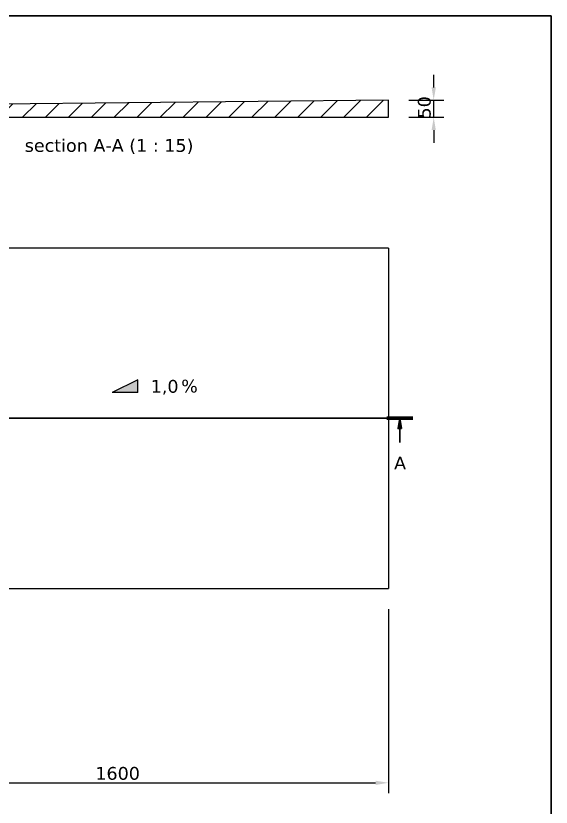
# Model space of a CAD drawing. Header units: millimetres. Extents: x 101 to 3000, y 150 to 4305.
# Drawn here: x 1428 to 3000, y 1981 to 4305 of the extents above; entities that cross this region are included whole.
import ezdxf

# ---------------------------------------------------------------- set-up
doc = ezdxf.new("R2010")
doc.units = ezdxf.units.MM
doc.header["$LTSCALE"] = 15
for name, color, linetype, lineweight in [('_Sichtbarkanten', 7, 'Continuous', 25), ('Bemaßung (ISO)', 7, 'Continuous', 25), ('Rahmen (ISO)', 7, 'Continuous', 35), ('Schnittlinie (ISO)', 7, 'Continuous', 35), ('Schraffur (ISO)', 7, 'Continuous', 13), ('Skizziergeometrie (ISO)', 7, 'Continuous', 25), ('Symbol (ISO)', 7, 'Continuous', 25)]:
    doc.layers.add(name, color=color, linetype=linetype, lineweight=lineweight)
doc.styles.add('Bezeichnungstext (DIN)', font='verdana.ttf')
doc.styles.add('Notiztext (DIN)', font='verdana.ttf')
doc.dimstyles.new('Standard (DIN)', dxfattribs={"dimscale": 15, "dimtxt": 2.5, "dimasz": 2.5, "dimexe": 2, "dimexo": 4, "dimgap": 0.5, "dimtad": 1, "dimdec": 1, "dimrnd": 1e-08, "dimtxsty": 'Notiztext (DIN)', "dimcen": 0.09, "dimclrd": 256, "dimclre": 256, "dimclrt": 256, "dimadec": 0, "dimazin": 2, "dimtfac": 1, "dimtmove": 0, "dimatfit": 3, "dimfxl": 0, "dimtolj": 1, "dimtzin": 0, "dimlwd": -1, "dimlwe": -1, "dimarcsym": 0})

# ---------------------------------------------------------------- blocks, each defined once
blk = doc.blocks.new('Ränder Wedi_hoch')
at = {"layer": 'Rahmen (ISO)'}
for p, q in [((16, 287), (200, 287)), ((200, 287), (200, 10))]:
    blk.add_line(p, q, dxfattribs=at)
blk = doc.blocks.new('2DTransSchnitt0')
at = {"layer": 'Schnittlinie (ISO)', "linetype": 'Continuous'}
for p, q in [((57.25, 208.2), (172.93, 208.2)), ((59.8, 208.2), (59.45, 206.2)), ((59.8, 206.2), (59.8, 208.2)), ((60.15, 206.2), (59.8, 208.2)), ((170.38, 208.2), (170.03, 206.2)), ((170.38, 206.2), (170.38, 208.2)), ((170.73, 206.2), (170.38, 208.2)), ((59.45, 206.2), (60.15, 206.2)), ((59.8, 203.45), (59.8, 206.2)), ((170.03, 206.2), (170.73, 206.2)), ((170.38, 203.45), (170.38, 206.2))]:
    blk.add_line(p, q, dxfattribs=at)
at = {"layer": 'Schnittlinie (ISO)', "linetype": 'Continuous', "lineweight": 70}
for p, q in [((57.25, 208.2), (62.35, 208.2)), ((167.83, 208.2), (172.93, 208.2))]:
    blk.add_line(p, q, dxfattribs=at)
at = {"layer": 'Schnittlinie (ISO)', "linetype": 'Continuous', "flags": 128}
for points in [[(60.15, 206.2), (59.8, 208.2), (59.45, 206.2), (60.15, 206.2)], [(170.73, 206.2), (170.38, 208.2), (170.03, 206.2), (170.73, 206.2)]]:
    blk.add_lwpolyline(points, dxfattribs=at)
at = {"layer": 'Schnittlinie (ISO)'}
for points in [[(60.15, 206.2), (59.8, 208.2), (59.45, 206.2), (60.15, 206.2)], [(170.73, 206.2), (170.38, 208.2), (170.03, 206.2), (170.73, 206.2)]]:
    blk.add_solid(points, dxfattribs=at)
at = {"layer": 'Schnittlinie (ISO)', "char_height": 2.5, "attachment_point": 7, "style": 'Bezeichnungstext (DIN)'}
for insert in [(58.67, 198.2), (169.25, 198.2)]:
    blk.add_mtext('A', dxfattribs=dict(at, insert=insert))
blk = doc.blocks.new('*D72')
at = {"layer": 'Bemaßung (ISO)', "transparency": 16777216}
for p, q in [((2655.1, 4094.7), (2655.1, 4132.2)), ((2582, 4057.2), (2685.1, 4057.2)), ((2655.1, 4007.2), (2655.1, 4057.2)), ((2582, 4007.2), (2685.1, 4007.2)), ((2655.1, 3969.7), (2655.1, 3932.2))]:
    blk.add_line(p, q, dxfattribs=at)
for points in [[(2648.9, 4094.7), (2661.4, 4094.7), (2655.1, 4057.2)], [(2648.9, 3969.7), (2661.4, 3969.7), (2655.1, 4007.2)]]:
    blk.add_solid(points, dxfattribs=at)
at = {"layer": 'Defpoints', "color": 0, "transparency": 16777216}
for p in [(2522, 4057.2), (2655.1, 4057.2), (2522, 4007.2)]:
    blk.add_point(p, dxfattribs=at)
at = {"layer": 'Bemaßung (ISO)', "transparency": 16777216, "insert": (2608.6, 4003.5), "char_height": 37.5, "attachment_point": 1, "rotation": 90, "style": 'Notiztext (DIN)'}
blk.add_mtext('\\A1;50', dxfattribs=at)
blk = doc.blocks.new('GF-re')
at = {"layer": 'Schraffur (ISO)'}
blk.add_hatch(color=256, dxfattribs=at).paths.add_polyline_path([(-2.5, -1.25), (2.5, 1.25), (2.5, -1.25)])
at = {"layer": 'Skizziergeometrie (ISO)'}
for p, q in [((2.5, 1.25), (-2.5, -1.25)), ((2.5, -1.25), (2.5, 1.25)), ((2.5, -1.25), (-2.5, -1.25))]:
    blk.add_line(p, q, dxfattribs=at)
at = {"layer": 'Symbol (ISO)', "insert": (11, 1.25), "char_height": 2.5, "attachment_point": 1, "style": 'Notiztext (DIN)'}
blk.add_mtext('%', dxfattribs=at)
at = {"layer": 'Symbol (ISO)', "style": 'Notiztext (DIN)'}
blk.add_attdef('<GF-r>_001', (5.22, -1.3), '', height=2.5, dxfattribs=at)
blk = doc.blocks.new('*D74')
at = {"layer": 'Bemaßung (ISO)', "transparency": 16777216}
for p, q in [((922, 2563), (922, 2022.7)), ((2522, 2563), (2522, 2022.7)), ((959.5, 2052.7), (2484.5, 2052.7))]:
    blk.add_line(p, q, dxfattribs=at)
for points in [[(959.5, 2058.9), (959.5, 2046.4), (922, 2052.7)], [(2484.5, 2058.9), (2484.5, 2046.4), (2522, 2052.7)]]:
    blk.add_solid(points, dxfattribs=at)
at = {"layer": 'Defpoints', "color": 0, "transparency": 16777216}
for p in [(922, 2623), (2522, 2623), (2522, 2052.7)]:
    blk.add_point(p, dxfattribs=at)
at = {"layer": 'Bemaßung (ISO)', "transparency": 16777216, "insert": (1661.6, 2099.2), "char_height": 37.5, "attachment_point": 1, "style": 'Notiztext (DIN)'}
blk.add_mtext('\\A1;1600', dxfattribs=at)

msp = doc.modelspace()

# ---------------------------------------------------------------- hatches: boundary and pattern name
at = {"layer": 'Schraffur (ISO)'}
h = msp.add_hatch(dxfattribs=at)
h.set_pattern_fill('ANSI31', color=256, scale=381, style=0)
h.set_pattern_definition([(45, (0, 0), (-33.67596, 33.67596), [])])
h.paths.add_polyline_path([(1032.3, 4032.02), (1032.3, 4022.02), (1042.3, 4022.02), (1042.3, 4018.22), (1070, 4018.22), (1070, 4007.22), (2522, 4007.22), (2522, 4057.22), (1032, 4042.22), (1012.3, 4042.22), (1012.3, 4033.62), (1012.3, 4032.02), (1012.34, 4032.02)])
h.paths.add_polyline_path([(922, 4042.22), (922, 4022.02), (932, 4022.02), (932, 4032.02), (951.95, 4032.02), (952, 4032.02), (952, 4033.62), (952, 4042.22)])

# ---------------------------------------------------------------- linework, layer by layer
at = {"layer": '_Sichtbarkanten'}
for p, q in [((2522, 4057.22), (1032, 4042.22)), ((2522, 4007.22), (2522, 4057.22)), ((1070, 4007.22), (2522, 4007.22)), ((2522, 3622.96), (1032, 3622.96)), ((2522, 3622.96), (2522, 2622.96)), ((1032, 2622.96), (2522, 2622.96))]:
    msp.add_line(p, q, dxfattribs=at)

# ---------------------------------------------------------------- block references
at = {"xscale": 15, "yscale": 15, "zscale": 15}
msp.add_blockref('Ränder Wedi_hoch', (0, 0), dxfattribs=at)
ref = msp.add_blockref('GF-re', (1748.6, 3217.72), dxfattribs=dict(xscale=15, yscale=15, zscale=15))
ref.add_attrib('<GF-r>_001', '1,0', (1824.09, 3198.22), dxfattribs={"layer": 'Symbol (ISO)', "height": 37.5, "style": 'Notiztext (DIN)'})
at = {"layer": 'Schnittlinie (ISO)', "xscale": 15, "yscale": 15, "zscale": 15}
msp.add_blockref('2DTransSchnitt0', (0, 0), dxfattribs=at)

# ---------------------------------------------------------------- texts
at = {"layer": 'Symbol (ISO)', "insert": (1454.32, 3898.83), "char_height": 37.5, "attachment_point": 7, "style": 'Bezeichnungstext (DIN)'}
msp.add_mtext('section A-A (1 : 15)', dxfattribs=at)

# ---------------------------------------------------------------- dimensions: what is measured, and where the dimension line sits
at = {"layer": 'Bemaßung (ISO)'}
for base, p1, p2, angle, override, picture, middle in [((2655.1, 4057.22), (2522, 4007.22), (2522, 4057.22), 90, {"dimdec": 1, "dimtp": 0, "dimtm": 0, "dimtdec": 2, "dimtofl": 1, "dimatfit": 1}, '*D72', (2655.1, 4032.22)), ((2522, 2052.68), (922, 2622.96), (2522, 2622.96), 180, {"dimdec": 1, "dimtp": 0, "dimtm": 0, "dimtdec": 2, "dimtofl": 0, "dimatfit": 1}, '*D74', (1722, 2052.68))]:
    dim = msp.add_linear_dim(base=base, p1=p1, p2=p2, angle=angle, dimstyle='Standard (DIN)', override=override, dxfattribs=at)
    dim.commit()
    dim.dimension.update_dxf_attribs({"geometry": picture, "text_midpoint": middle, "dimtype": 160})

doc.saveas('drawing.dxf')
